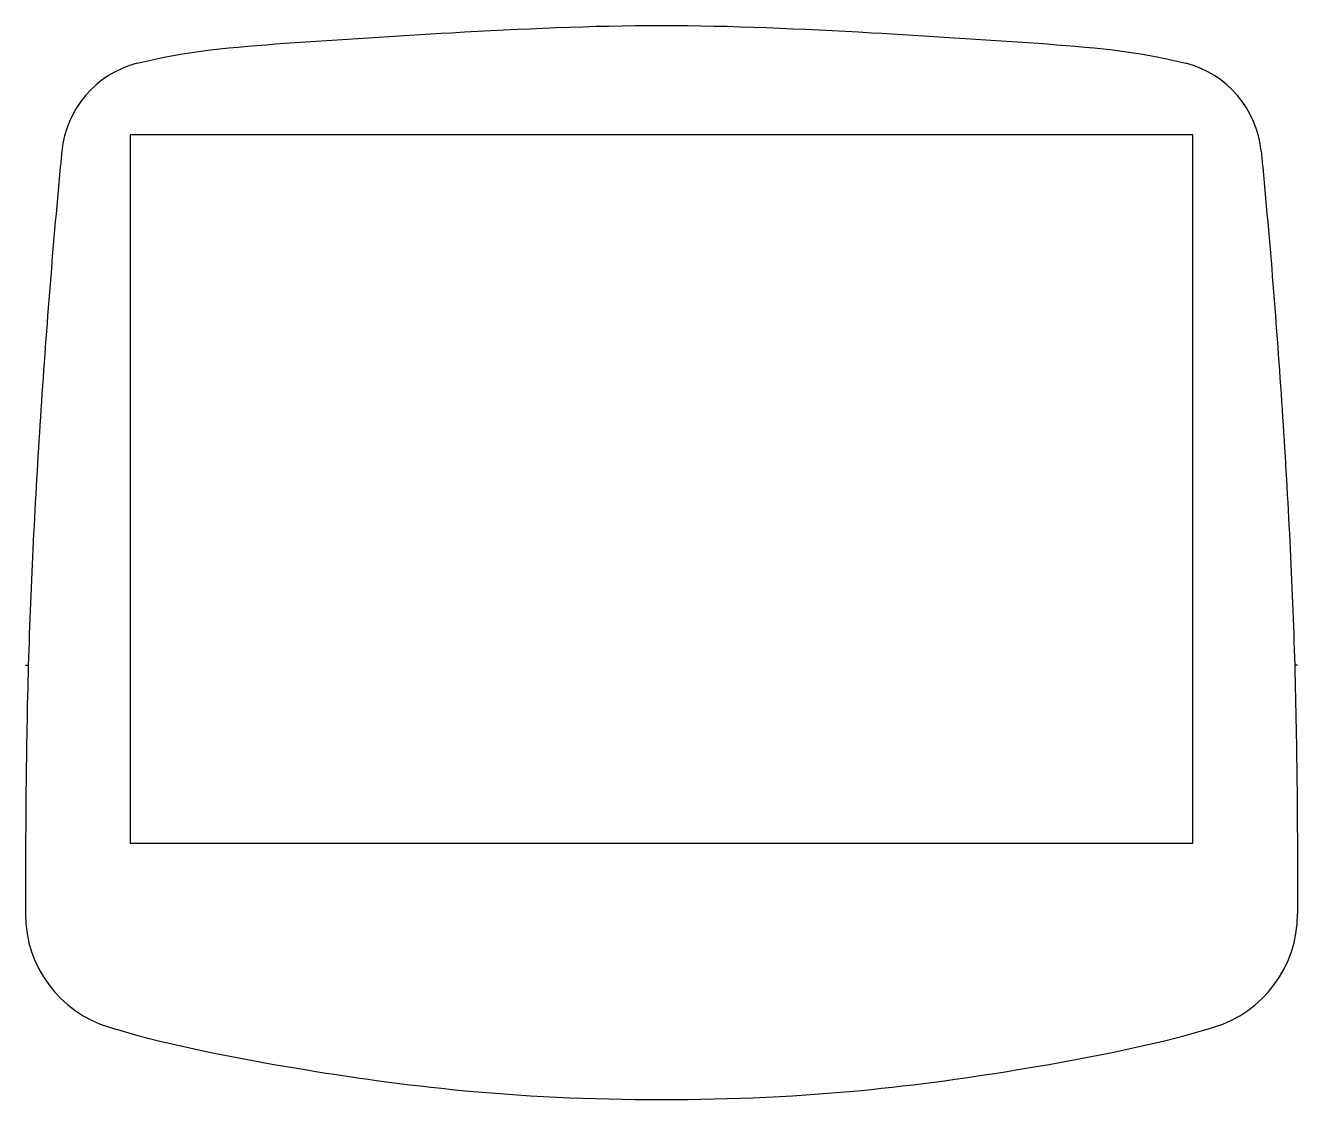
# Model space of a CAD drawing. Header units: millimetres. Extents: x 0 to 75.4, y 0 to 63.7.
import ezdxf

# ---------------------------------------------------------------- set-up
doc = ezdxf.new("R2010")
doc.units = ezdxf.units.MM

msp = doc.modelspace()

# ---------------------------------------------------------------- linework, layer by layer
for p, q in [((6.198, 57.2), (6.198, 15.2)), ((69.198, 57.2), (6.198, 57.2)), ((69.198, 15.2), (69.198, 57.2)), ((0, 25.754), (0.163, 25.754)), ((75.395, 25.754), (75.232, 25.754)), ((6.198, 15.2), (69.198, 15.2))]:
    msp.add_line(p, q)
for centre, radius, start, end in [((8.122, 55.644), 6, 104.61093, 174.4714), ((67.274, 55.644), 6, 5.5286, 75.38907), ((6.993, 10.992), 7, 180.00204, 253.2292), ((68.402, 10.992), 7, 286.7708, 359.99796)]:
    msp.add_arc(centre, radius, start, end)
for points, knots in [([(6.608, 61.449), (9.44, 62.188), (15.76, 62.688), (26.086, 63.341), (37.698, 63.894), (49.309, 63.341), (59.635, 62.688), (65.955, 62.188), (68.787, 61.449)], [7.122653, 7.122653, 7.122653, 7.122653, 15.947292, 25.847532, 38.30154, 50.755548, 60.655788, 69.480427, 69.480427, 69.480427, 69.480427]), ([(2.15, 56.222), (2.12, 55.913), (1.617, 50.668), (0.816, 40.52), (0.05, 25.745), (-0.007, 15.913), (-0.007, 10.991)], [7.512949, 7.512949, 7.512949, 7.512949, 8.443875, 23.319279, 38.049614, 52.81356, 52.81356, 52.81356, 52.81356]), ([(73.246, 56.222), (73.276, 55.913), (73.779, 50.668), (74.58, 40.52), (75.345, 25.745), (75.402, 15.913), (75.402, 10.991)], [7.512949, 7.512949, 7.512949, 7.512949, 8.443875, 23.319279, 38.049614, 52.81356, 52.81356, 52.81356, 52.81356]), ([(4.973, 4.289), (5.129, 4.242), (8.522, 3.234), (15.299, 1.905), (26.055, 0.339), (37.698, -0.188), (49.341, 0.339), (60.096, 1.905), (66.873, 3.234), (70.267, 4.242), (70.422, 4.289)], [5.240951, 5.240951, 5.240951, 5.240951, 5.728523, 15.868264, 25.894929, 38.330532, 50.766134, 60.792799, 70.93254, 71.420112, 71.420112, 71.420112, 71.420112])]:
    msp.add_open_spline(points, degree=3, knots=knots)

doc.saveas('drawing.dxf')
